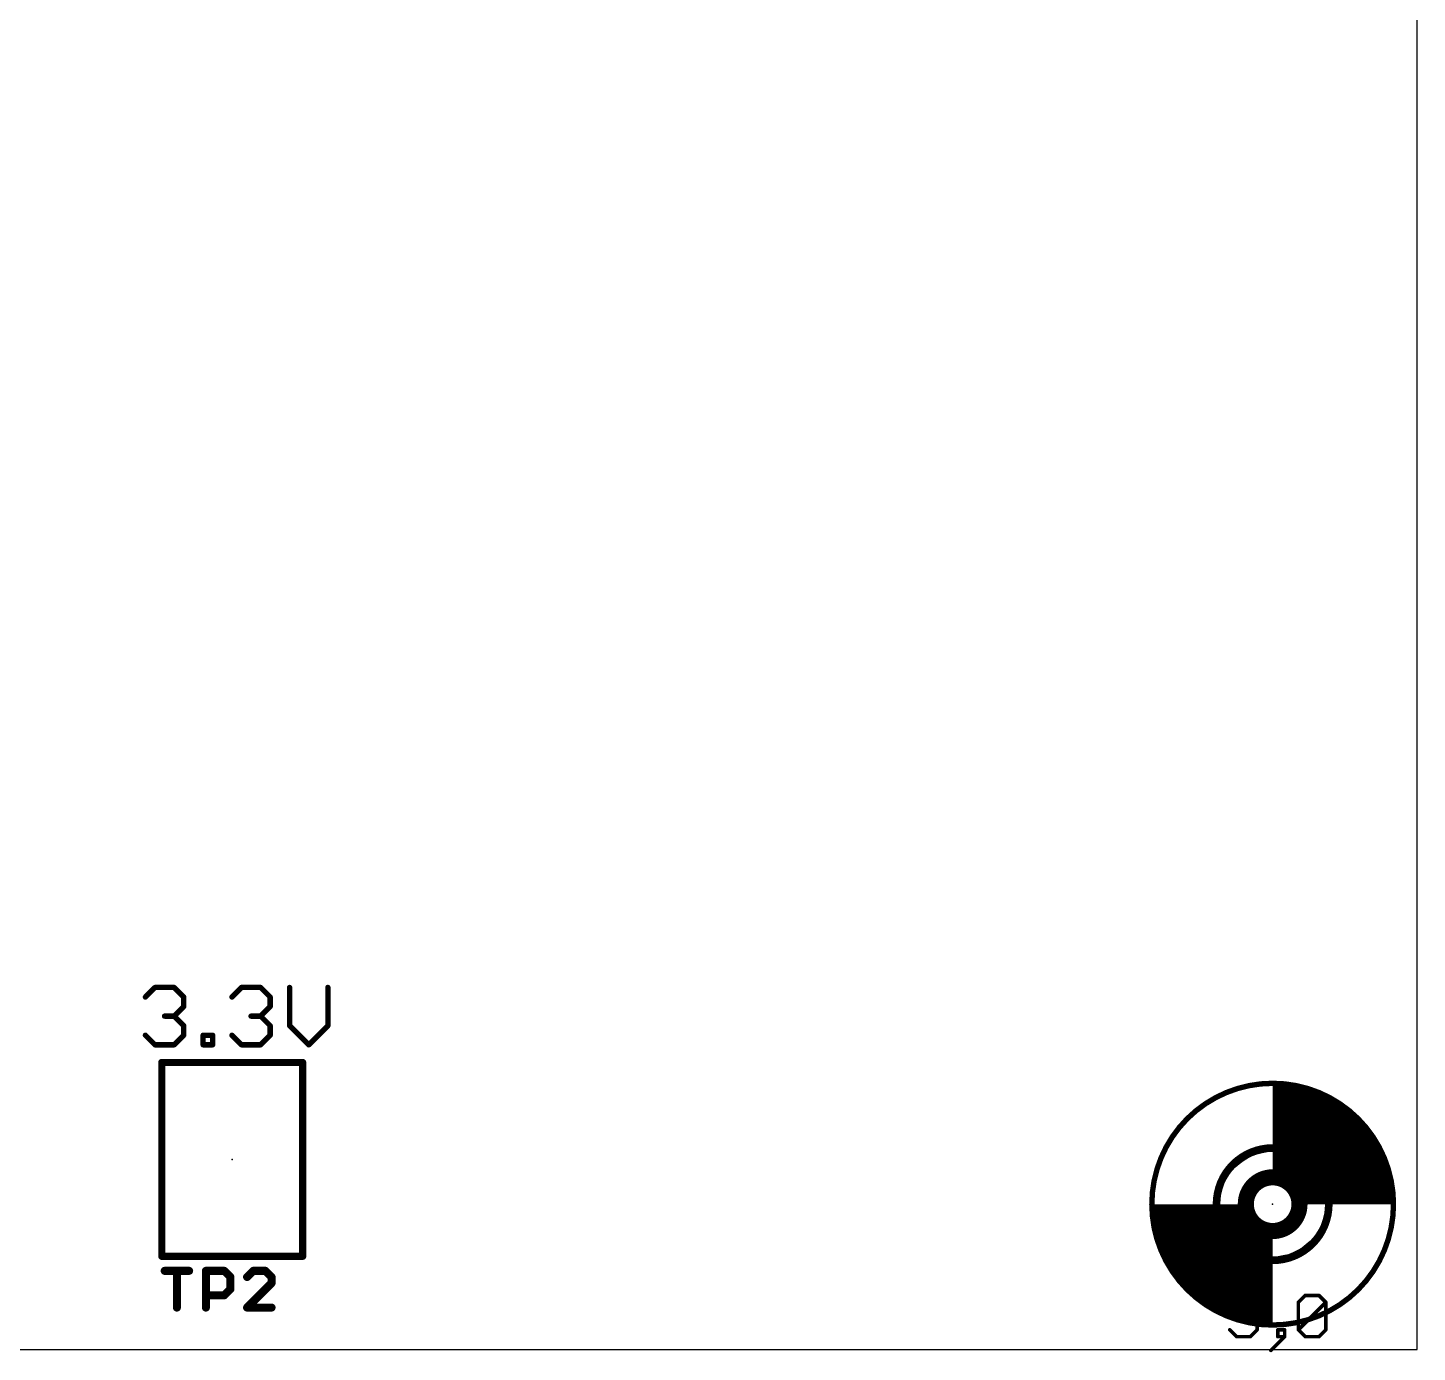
# Model space of a CAD drawing. Extents: x 43 to 243, y 16 to 92.
# Drawn here: x 203.75 to 243.18, y 16.44 to 54.01 of the extents above; entities that cross this region are included whole.
import ezdxf

# ---------------------------------------------------------------- set-up
doc = ezdxf.new("R2010")
doc.units = 0
for name, color, linetype in [('112', 253, 'CONTINUOUS'), ('20', 7, 'CONTINUOUS'), ('21', 253, 'CONTINUOUS'), ('23', 7, 'CONTINUOUS'), ('25', 253, 'CONTINUOUS'), ('48', 253, 'CONTINUOUS'), ('51', 253, 'CONTINUOUS')]:
    doc.layers.add(name, color=color, linetype=linetype)

msp = doc.modelspace()

# ---------------------------------------------------------------- linework, layer by layer
at = {"layer": '112', "const_width": 0.1524}
for points in [[(207.0862, 26.5145), (207.3574, 26.7857)], [(207.3574, 26.7857), (207.8997, 26.7857)], [(207.8997, 26.7857), (208.1709, 26.5145)], [(209.5419, 26.5145), (209.8131, 26.7857)], [(209.8131, 26.7857), (210.3554, 26.7857)], [(210.3554, 26.7857), (210.6266, 26.5145)], [(211.1791, 26.7857), (211.1791, 25.701)], [(212.2638, 25.701), (212.2638, 26.7857)], [(208.1709, 26.5145), (208.1709, 26.2434)], [(210.6266, 26.5145), (210.6266, 26.2434)], [(207.8997, 25.9722), (207.6285, 25.9722)], [(208.1709, 26.2434), (207.8997, 25.9722)], [(207.8997, 25.9722), (208.1709, 25.701)], [(210.3554, 25.9722), (210.0843, 25.9722)], [(210.6266, 26.2434), (210.3554, 25.9722)], [(210.3554, 25.9722), (210.6266, 25.701)], [(208.1709, 25.701), (208.1709, 25.4299)], [(210.6266, 25.701), (210.6266, 25.4299)], [(211.1791, 25.701), (211.7214, 25.1587)], [(211.7214, 25.1587), (212.2638, 25.701)], [(207.3574, 25.1587), (207.0862, 25.4299)], [(208.1709, 25.4299), (207.8997, 25.1587)], [(208.7234, 25.1587), (208.7234, 25.4299)], [(208.7234, 25.4299), (208.9945, 25.4299)], [(208.9945, 25.4299), (208.9945, 25.1587)], [(209.8131, 25.1587), (209.5419, 25.4299)], [(210.6266, 25.4299), (210.3554, 25.1587)], [(207.8997, 25.1587), (207.3574, 25.1587)], [(208.9945, 25.1587), (208.7234, 25.1587)], [(210.3554, 25.1587), (209.8131, 25.1587)]]:
    msp.add_lwpolyline(points, dxfattribs=at)
at = {"layer": '112', "const_width": 0.0762}
for points in [[(207.3574, 26.8238, 1), (207.3574, 26.7476)], [(207.3843, 26.7587, 1), (207.3304, 26.8126)], [(207.9266, 26.8126, 1), (207.8728, 26.7587)], [(207.8997, 26.7476, 1), (207.8997, 26.8238)], [(209.8131, 26.8238, 1), (209.8131, 26.7476)], [(209.84, 26.7587, 1), (209.7862, 26.8126)], [(210.3824, 26.8126, 1), (210.3285, 26.7587)], [(210.3554, 26.7476, 1), (210.3554, 26.8238)], [(211.2172, 26.7857, 1), (211.141, 26.7857)], [(212.3019, 26.7857, 1), (212.2257, 26.7857)], [(207.0593, 26.5415, 1), (207.1131, 26.4876)], [(208.209, 26.5145, 1), (208.1328, 26.5145)], [(208.1439, 26.4876, 1), (208.1978, 26.5415)], [(209.515, 26.5415, 1), (209.5689, 26.4876)], [(210.6647, 26.5145, 1), (210.5885, 26.5145)], [(210.5997, 26.4876, 1), (210.6535, 26.5415)], [(207.6285, 26.0103, 1), (207.6285, 25.9341)], [(207.9266, 25.9991, 1), (207.8728, 25.9453)], [(207.8728, 25.9991, 1), (207.9266, 25.9453)], [(207.8997, 25.9341, 1), (207.8997, 26.0103)], [(208.1328, 26.2434, 1), (208.209, 26.2434)], [(208.1978, 26.2164, 1), (208.1439, 26.2703)], [(210.0843, 26.0103, 1), (210.0843, 25.9341)], [(210.3824, 25.9991, 1), (210.3285, 25.9453)], [(210.3285, 25.9991, 1), (210.3824, 25.9453)], [(210.3554, 25.9341, 1), (210.3554, 26.0103)], [(210.5885, 26.2434, 1), (210.6647, 26.2434)], [(210.6535, 26.2164, 1), (210.5997, 26.2703)], [(208.209, 25.701, 1), (208.1328, 25.701)], [(208.1439, 25.6741, 1), (208.1978, 25.728)], [(210.6647, 25.701, 1), (210.5885, 25.701)], [(210.5997, 25.6741, 1), (210.6535, 25.728)], [(211.206, 25.728, 1), (211.1521, 25.6741)], [(211.141, 25.701, 1), (211.2172, 25.701)], [(212.2257, 25.701, 1), (212.3019, 25.701)], [(212.2907, 25.6741, 1), (212.2368, 25.728)], [(207.1131, 25.4568, 1), (207.0593, 25.4029)], [(208.1328, 25.4299, 1), (208.209, 25.4299)], [(208.1978, 25.4029, 1), (208.1439, 25.4568)], [(208.7615, 25.4299, 1), (208.6853, 25.4299)], [(208.7234, 25.468, 1), (208.7234, 25.3918)], [(209.0326, 25.4299, 1), (208.9564, 25.4299)], [(208.9945, 25.3918, 1), (208.9945, 25.468)], [(209.5689, 25.4568, 1), (209.515, 25.4029)], [(210.5885, 25.4299, 1), (210.6647, 25.4299)], [(210.6535, 25.4029, 1), (210.5997, 25.4568)], [(207.3574, 25.1968, 1), (207.3574, 25.1206)], [(207.3304, 25.1318, 1), (207.3843, 25.1856)], [(207.8728, 25.1856, 1), (207.9266, 25.1318)], [(207.8997, 25.1206, 1), (207.8997, 25.1968)], [(208.7234, 25.1968, 1), (208.7234, 25.1206)], [(208.6853, 25.1587, 1), (208.7615, 25.1587)], [(208.9564, 25.1587, 1), (209.0326, 25.1587)], [(208.9945, 25.1206, 1), (208.9945, 25.1968)], [(209.8131, 25.1968, 1), (209.8131, 25.1206)], [(209.7862, 25.1318, 1), (209.84, 25.1856)], [(210.3285, 25.1856, 1), (210.3824, 25.1318)], [(210.3554, 25.1206, 1), (210.3554, 25.1968)], [(211.6945, 25.1856, 1), (211.7484, 25.1318)], [(211.6945, 25.1318, 1), (211.7484, 25.1856)]]:
    msp.add_lwpolyline(points, format="xyb", dxfattribs=at)
at = {"layer": '20'}
for p, q in [((243.18, 16.51), (243.18, 91.59)), ((43.18, 16.51), (243.18, 16.51))]:
    msp.add_line(p, q, dxfattribs=at)
msp.add_circle((239.0775, 20.6375), 1.5, dxfattribs=at)
at = {"layer": '21', "const_width": 0.2032}
for points in [[(207.55, 19.1575), (207.55, 24.6575)], [(207.55, 24.6575), (211.55, 24.6575)], [(211.55, 24.6575), (211.55, 19.1575)], [(211.55, 19.1575), (207.55, 19.1575)]]:
    msp.add_lwpolyline(points, dxfattribs=at)
at = {"layer": '21'}
for points, const_width in [([(207.6008, 24.6575, 1), (207.4992, 24.6575)], 0.1016), ([(207.55, 24.7083, 1), (207.55, 24.6067)], 0.1016), ([(211.6008, 24.6575, 1), (211.4992, 24.6575)], 0.1016), ([(211.55, 24.6067, 1), (211.55, 24.7083)], 0.1016), ([(239.0775, 17.2085, 1), (239.0775, 24.0665, 1), (239.0775, 17.2085)], 0.1524), ([(239.0775, 19.0375, 1), (239.0775, 22.2375, 1), (239.0775, 19.0375)], 0.2032), ([(207.55, 19.2083, 1), (207.55, 19.1067)], 0.1016), ([(207.4992, 19.1575, 1), (207.6008, 19.1575)], 0.1016), ([(211.4992, 19.1575, 1), (211.6008, 19.1575)], 0.1016), ([(211.55, 19.1067, 1), (211.55, 19.2083)], 0.1016)]:
    msp.add_lwpolyline(points, format="xyb", dxfattribs=dict(at, const_width=const_width))
at = {"layer": '23'}
for p in [(209.55, 21.9075), (239.0775, 20.6375)]:
    msp.add_point(p, dxfattribs=at)
at = {"layer": '25', "const_width": 0.2286}
for points in [[(207.6323, 18.7461), (208.3272, 18.7461)], [(207.9797, 17.7038), (207.9797, 18.7461)], [(208.8017, 17.7038), (208.8017, 18.7461)], [(208.8017, 18.7461), (209.3228, 18.7461)], [(209.3228, 18.7461), (209.4966, 18.5724)], [(209.4966, 18.5724), (209.4966, 18.2249)], [(210.1448, 18.7461), (209.9711, 18.5724)], [(210.4922, 18.7461), (210.1448, 18.7461)], [(210.666, 18.5724), (210.4922, 18.7461)], [(210.666, 18.3987), (210.666, 18.5724)], [(209.3228, 18.0512), (208.8017, 18.0512)], [(209.4966, 18.2249), (209.3228, 18.0512)], [(209.9711, 17.7038), (210.666, 18.3987)], [(210.666, 17.7038), (209.9711, 17.7038)]]:
    msp.add_lwpolyline(points, dxfattribs=at)
at = {"layer": '25', "const_width": 0.1143}
for points in [[(207.6323, 18.8032, 1), (207.6323, 18.6889)], [(208.0369, 18.7461, 1), (207.9226, 18.7461)], [(208.3272, 18.6889, 1), (208.3272, 18.8032)], [(208.8588, 18.7461, 1), (208.7445, 18.7461)], [(208.8017, 18.8032, 1), (208.8017, 18.6889)], [(209.3633, 18.7865, 1), (209.2824, 18.7057)], [(209.3228, 18.6889, 1), (209.3228, 18.8032)], [(209.5537, 18.5724, 1), (209.4394, 18.5724)], [(209.4561, 18.532, 1), (209.537, 18.6128)], [(209.9307, 18.6128, 1), (210.0115, 18.532)], [(210.1448, 18.8032, 1), (210.1448, 18.6889)], [(210.1852, 18.7057, 1), (210.1044, 18.7865)], [(210.5326, 18.7865, 1), (210.4518, 18.7057)], [(210.4922, 18.6889, 1), (210.4922, 18.8032)], [(210.7231, 18.5724, 1), (210.6088, 18.5724)], [(210.6255, 18.532, 1), (210.7064, 18.6128)], [(208.8017, 18.1084, 1), (208.8017, 17.9941)], [(209.2824, 18.0916, 1), (209.3633, 18.0108)], [(209.3228, 17.9941, 1), (209.3228, 18.1084)], [(209.4394, 18.2249, 1), (209.5537, 18.2249)], [(209.537, 18.1845, 1), (209.4561, 18.2654)], [(210.6088, 18.3987, 1), (210.7231, 18.3987)], [(210.7064, 18.3582, 1), (210.6255, 18.4391)], [(207.9226, 17.7038, 1), (208.0369, 17.7038)], [(208.7445, 17.7038, 1), (208.8588, 17.7038)], [(209.9711, 17.761, 1), (209.9711, 17.6467)], [(209.9307, 17.7442, 1), (210.0115, 17.6634)], [(210.666, 17.6467, 1), (210.666, 17.761)]]:
    msp.add_lwpolyline(points, format="xyb", dxfattribs=at)
at = {"layer": '48', "const_width": 0.0508}
for points in [[(237.8403, 17.8708, 1), (237.8763, 17.8348)], [(238.0532, 18.0731, 1), (238.0532, 18.0223)], [(238.0712, 18.0297, 1), (238.0352, 18.0657)], [(238.461, 18.0657, 1), (238.425, 18.0297)], [(238.443, 18.0223, 1), (238.443, 18.0731)], [(238.6633, 17.8528, 1), (238.6125, 17.8528)], [(238.6199, 17.8348, 1), (238.6559, 17.8708)], [(239.7893, 17.8708, 1), (239.8253, 17.8348)], [(239.8327, 17.8528, 1), (239.7819, 17.8528)], [(240.0022, 18.0731, 1), (240.0022, 18.0223)], [(240.0202, 18.0297, 1), (239.9842, 18.0657)], [(240.41, 18.0657, 1), (240.374, 18.0297)], [(240.392, 18.0223, 1), (240.392, 18.0731)], [(240.6123, 17.8528, 1), (240.5615, 17.8528)], [(240.6049, 17.8348, 1), (240.5689, 17.8708)], [(240.5689, 17.8348, 1), (240.6049, 17.8708)], [(238.2481, 17.4884, 1), (238.2481, 17.4376)], [(238.461, 17.481, 1), (238.425, 17.445)], [(238.425, 17.481, 1), (238.461, 17.445)], [(238.443, 17.4376, 1), (238.443, 17.4884)], [(238.6125, 17.6579, 1), (238.6633, 17.6579)], [(238.6559, 17.6399, 1), (238.6199, 17.6759)], [(237.8763, 17.0912, 1), (237.8403, 17.0552)], [(238.6633, 17.2681, 1), (238.6125, 17.2681)], [(238.6125, 17.0732, 1), (238.6633, 17.0732)], [(238.6199, 17.2501, 1), (238.6559, 17.2861)], [(238.6559, 17.0552, 1), (238.6199, 17.0912)], [(239.2226, 17.0986, 1), (239.2226, 17.0478)], [(239.248, 17.0732, 1), (239.1972, 17.0732)], [(239.4429, 17.0732, 1), (239.3921, 17.0732)], [(239.4175, 17.0478, 1), (239.4175, 17.0986)], [(239.8253, 17.0912, 1), (239.7893, 17.0552)], [(239.7893, 17.0912, 1), (239.8253, 17.0552)], [(239.7819, 17.0732, 1), (239.8327, 17.0732)], [(240.5615, 17.0732, 1), (240.6123, 17.0732)], [(240.6049, 17.0552, 1), (240.5689, 17.0912)], [(238.0532, 16.9037, 1), (238.0532, 16.8529)], [(238.0352, 16.8603, 1), (238.0712, 16.8963)], [(238.425, 16.8963, 1), (238.461, 16.8603)], [(238.443, 16.8529, 1), (238.443, 16.9037)], [(239.2226, 16.9037, 1), (239.2226, 16.8529)], [(239.1972, 16.8783, 1), (239.248, 16.8783)], [(239.3921, 16.8783, 1), (239.4429, 16.8783)], [(239.4355, 16.8603, 1), (239.3995, 16.8963)], [(239.4175, 16.8529, 1), (239.4175, 16.9037)], [(240.0022, 16.9037, 1), (240.0022, 16.8529)], [(239.9842, 16.8603, 1), (240.0202, 16.8963)], [(240.374, 16.8963, 1), (240.41, 16.8603)], [(240.392, 16.8529, 1), (240.392, 16.9037)], [(239.0097, 16.5065, 1), (239.0457, 16.4705)]]:
    msp.add_lwpolyline(points, format="xyb", dxfattribs=at)
at = {"layer": '48', "const_width": 0.1016}
for points in [[(237.8583, 17.8528), (238.0532, 18.0477)], [(238.0532, 18.0477), (238.443, 18.0477)], [(238.443, 18.0477), (238.6379, 17.8528)], [(238.6379, 17.8528), (238.6379, 17.6579)], [(239.8073, 17.8528), (240.0022, 18.0477)], [(239.8073, 17.0732), (239.8073, 17.8528)], [(239.8073, 17.0732), (240.5869, 17.8528)], [(240.0022, 18.0477), (240.392, 18.0477)], [(240.392, 18.0477), (240.5869, 17.8528)], [(240.5869, 17.8528), (240.5869, 17.0732)], [(238.443, 17.463), (238.2481, 17.463)], [(238.6379, 17.6579), (238.443, 17.463)], [(238.443, 17.463), (238.6379, 17.2681)], [(238.0532, 16.8783), (237.8583, 17.0732)], [(238.6379, 17.0732), (238.443, 16.8783)], [(238.6379, 17.2681), (238.6379, 17.0732)], [(239.4175, 17.0732), (239.2226, 17.0732)], [(239.2226, 17.0732), (239.2226, 16.8783)], [(239.4175, 16.8783), (239.4175, 17.0732)], [(240.0022, 16.8783), (239.8073, 17.0732)], [(240.5869, 17.0732), (240.392, 16.8783)], [(238.443, 16.8783), (238.0532, 16.8783)], [(239.0277, 16.4885), (239.4175, 16.8783)], [(239.2226, 16.8783), (239.4175, 16.8783)], [(240.392, 16.8783), (240.0022, 16.8783)]]:
    msp.add_lwpolyline(points, dxfattribs=at)
at = {"layer": '51'}
for points, const_width in [([(241.2365, 20.6375, 0.4142), (239.0775, 22.7965)], 2.4892), ([(236.9185, 20.6375, 0.4142), (239.0775, 18.4785)], 2.4892), ([(239.0775, 19.8755, 1), (239.0775, 21.3995, 1), (239.0775, 19.8755)], 0.4572)]:
    msp.add_lwpolyline(points, format="xyb", dxfattribs=dict(at, const_width=const_width))

doc.saveas('drawing.dxf')
